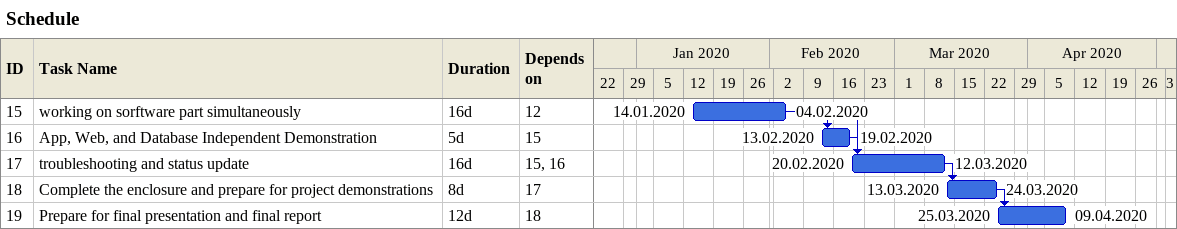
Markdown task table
Schedule

| ID | Task | Duration | Start | Finish | Predecessors |
|---|---|---|---|---|---|
| 15 | working on sorftware part simultaneously | 16d | 2020-01-14 | 2020-02-04 | 12 |
| 16 | App, Web, and Database Independent Demonstration | 5d | 2020-02-13 | 2020-02-19 | 15 |
| 17 | troubleshooting and status update | 16d | 2020-02-20 | 2020-03-12 | 15, 16 |
| 18 | Complete the enclosure and prepare for project demonstrations | 8d | 2020-03-13 | 2020-03-24 | 17 |
| 19 | Prepare for final presentation and final report | 12d | 2020-03-25 | 2020-04-09 | 18 |
